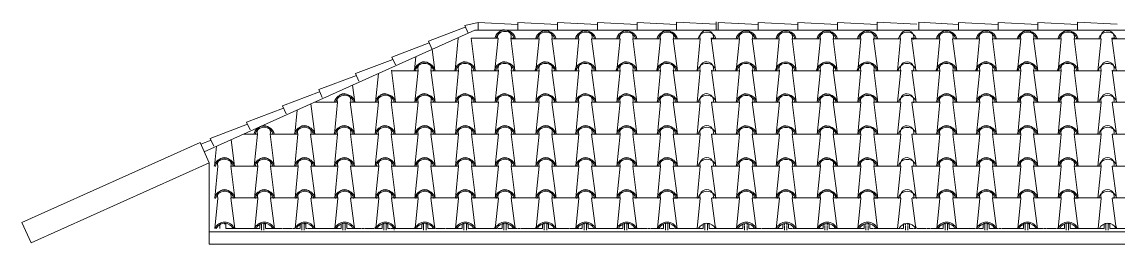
# Model space of a CAD drawing. Header units: millimetres. Extents: x -2768 to 386734, y -140 to 258833.
# Drawn here: x 91982 to 100874, y 153917 to 155720 of the extents above; entities that cross this region are included whole.
import ezdxf

# ---------------------------------------------------------------- set-up
doc = ezdxf.new("R2010")
doc.units = ezdxf.units.MM
doc.linetypes.add('ACAD_ISO08W100', pattern=[36, 24, -3, 6, -3])
for name, color, linetype, lineweight in [('PROIEZIONI', 145, 'Continuous', 5), ('TETTO', 6, 'Continuous', 20), ('TRATTEGGIO_tetto', 1, 'Continuous', 0), ('VARIE', 4, 'Continuous', 13)]:
    doc.layers.add(name, color=color, linetype=linetype, lineweight=lineweight)

msp = doc.modelspace()

# ---------------------------------------------------------------- linework, layer by layer
at = {"layer": 'PROIEZIONI'}
for p in [(93460.7, 154666.2), (108555.3, 155652.1)]:
    msp.add_line(p, (95655, 155652.1), dxfattribs=at)
at = {"layer": 'TETTO'}
for p, q in [((91981.7, 154092.5), (93426.8, 154741.7)), ((93426.8, 154741.7), (93501.7, 154575)), ((92056.7, 153925.7), (93501.7, 154575)), ((93501.7, 153916.9), (93501.7, 154578.4)), ((91981.7, 154092.5), (92056.7, 153925.7)), ((108555.3, 153916.9), (93501.7, 153916.9))]:
    msp.add_line(p, q, dxfattribs=at)
at = {"layer": 'TRATTEGGIO_tetto'}
for p, q in [((95574.9, 155689.9), (95682.8, 155715.5)), ((96005.4, 155698.6), (95682.8, 155715.5)), ((95682.8, 155715.5), (95682.8, 155651.3)), ((96327.9, 155699.4), (96005.3, 155716.3)), ((96005.3, 155716.3), (96005.4, 155651.3)), ((96650.5, 155699.3), (96327.9, 155716.3)), ((96327.9, 155716.3), (96327.9, 155652.2)), ((96973, 155699.3), (96650.5, 155716.2)), ((96650.5, 155716.2), (96650.5, 155652.1)), ((97293.2, 155699.4), (96973, 155716.1)), ((96973, 155716.1), (96973.1, 155655.1)), ((97293.2, 155717.6), (97293.3, 155648.7)), ((97614.8, 155700.8), (97293.2, 155717.6)), ((97614.8, 155719.7), (97614.8, 155655.1)), ((97953.8, 155699), (97631.2, 155715.9)), ((97631.2, 155715.9), (97631.2, 155650.9)), ((98276.3, 155699), (97953.8, 155715.9)), ((97953.8, 155715.9), (97953.8, 155651.8)), ((98598.9, 155698.9), (98276.3, 155715.8)), ((98276.3, 155715.8), (98276.4, 155651.7)), ((98919.1, 155699), (98598.9, 155715.7)), ((98598.9, 155715.7), (98598.9, 155654.7)), ((98919.1, 155717.2), (98919.1, 155648.3)), ((99240.7, 155700.4), (98919.1, 155717.2)), ((99579.3, 155699.5), (99256.8, 155716.4)), ((99256.8, 155716.4), (99256.8, 155651.3)), ((99901.9, 155699.4), (99579.3, 155716.3)), ((99579.3, 155716.3), (99579.4, 155652.2)), ((100224.5, 155699.3), (99901.9, 155716.2)), ((99901.9, 155716.2), (99901.9, 155652.2)), ((100544.7, 155699.4), (100224.4, 155716.1)), ((100224.4, 155716.1), (100224.5, 155655.1)), ((100544.6, 155717.6), (100544.7, 155648.7)), ((100866.2, 155700.8), (100544.6, 155717.6)), ((95577.5, 155677.1), (95279.6, 155563.9)), ((95574.9, 155689.9), (95602.3, 155628.4)), ((95285.9, 155549.8), (94983.2, 155433.6)), ((95279.6, 155563.9), (95307.1, 155502.4)), ((95521.7, 155588.2), (95495.9, 155328.6)), ((95658.9, 155588.2), (95625.1, 155588.2)), ((95625.1, 155588.2), (95658.9, 155328.6)), ((95843, 155588.2), (95626.9, 155588.2)), ((95844, 155588.2), (95818.2, 155328.6)), ((95981.2, 155588.2), (95947.4, 155588.2)), ((95947.4, 155588.2), (95981.2, 155328.6)), ((96176.3, 155582.8), (95951.5, 155582.8)), ((96177.4, 155582.8), (96151.5, 155323.3)), ((96314.5, 155582.8), (96280.7, 155582.8)), ((96280.7, 155582.8), (96314.6, 155323.3)), ((96499, 155582.8), (96282.6, 155582.8)), ((96500, 155582.8), (96474.2, 155323.3)), ((96637.2, 155582.8), (96603.4, 155582.8)), ((96603.4, 155582.8), (96637.2, 155323.3)), ((96832.7, 155582.8), (96605.2, 155582.8)), ((96833.8, 155582.8), (96807.9, 155323.3)), ((96971, 155582.8), (96937.1, 155582.8)), ((96937.1, 155582.8), (96971, 155323.3)), ((97161.1, 155582.8), (96939, 155582.8)), ((97162.2, 155582.8), (97136.3, 155323.3)), ((97299.4, 155582.8), (97265.5, 155582.8)), ((97265.5, 155582.8), (97299.4, 155323.3)), ((97483.4, 155582.8), (97267.4, 155582.8)), ((97484.5, 155582.8), (97458.6, 155323.3)), ((97607.1, 155587.8), (97573.2, 155587.8)), ((97573.2, 155587.8), (97607.1, 155328.2)), ((97802.1, 155582.4), (97577.4, 155582.4)), ((97803.2, 155582.4), (97777.4, 155322.9)), ((97940.4, 155582.4), (97906.6, 155582.4)), ((97906.6, 155582.4), (97940.4, 155322.9)), ((98124.8, 155582.4), (97908.4, 155582.4)), ((98125.9, 155582.4), (98100, 155322.9)), ((98263.1, 155582.4), (98229.2, 155582.4)), ((98229.2, 155582.4), (98263.1, 155322.9)), ((98458.6, 155582.4), (98231.1, 155582.4)), ((98459.6, 155582.4), (98433.8, 155322.9)), ((98596.8, 155582.4), (98563, 155582.4)), ((98563, 155582.4), (98596.8, 155322.9)), ((98787, 155582.4), (98564.8, 155582.4)), ((98788, 155582.4), (98762.2, 155322.9)), ((98925.2, 155582.4), (98891.4, 155582.4)), ((98891.4, 155582.4), (98925.2, 155322.9)), ((99109.3, 155582.4), (98893.2, 155582.4)), ((99110.3, 155582.4), (99084.5, 155322.9)), ((99232.6, 155588.2), (99198.8, 155588.2)), ((99198.8, 155588.2), (99232.7, 155328.7)), ((99427.7, 155582.9), (99202.9, 155582.9)), ((99428.8, 155582.9), (99402.9, 155323.3)), ((99566, 155582.9), (99532.1, 155582.9)), ((99532.1, 155582.9), (99566, 155323.3)), ((99750.4, 155582.9), (99534, 155582.9)), ((99751.5, 155582.9), (99725.6, 155323.3)), ((99888.6, 155582.9), (99854.8, 155582.9)), ((99854.8, 155582.9), (99888.7, 155323.3)), ((100084.1, 155582.9), (99856.7, 155582.9)), ((100085.2, 155582.9), (100059.3, 155323.3)), ((100222.4, 155582.9), (100188.5, 155582.9)), ((100188.5, 155582.9), (100222.4, 155323.3)), ((100412.5, 155582.9), (100190.4, 155582.9)), ((100413.6, 155582.9), (100387.7, 155323.3)), ((100550.8, 155582.9), (100516.9, 155582.9)), ((100516.9, 155582.9), (100550.8, 155323.3)), ((100734.8, 155582.9), (100518.8, 155582.9)), ((100735.9, 155582.9), (100710.1, 155323.3)), ((100858.4, 155588.2), (100824.5, 155588.2)), ((100824.5, 155588.2), (100858.4, 155328.6)), ((101053.4, 155582.8), (100828.7, 155582.8)), ((95308.6, 155496.4), (95330.5, 155328.6)), ((94991.5, 155415.1), (94686.9, 155301.4)), ((94983.2, 155433.6), (95011.4, 155370.4)), ((95178.4, 155437.9), (95167.5, 155328.6)), ((94694.8, 155283.8), (94389.3, 155170.2)), ((94686.9, 155301.4), (94715.2, 155238.2)), ((94873.6, 155301), (94850.5, 155069.1)), ((94979.7, 155328.6), (95013.6, 155069.1)), ((95195.4, 155322.1), (94980.6, 155322)), ((95196, 155328.6), (95170.2, 155069.1)), ((95299.3, 155328.6), (95333.2, 155069.1)), ((95523.8, 155322.3), (95300.2, 155322.2)), ((95524.4, 155328.6), (95498.5, 155069.1)), ((95627.7, 155328.6), (95661.6, 155069.1)), ((95846.1, 155322.5), (95628.5, 155322.3)), ((95846.7, 155328.6), (95820.9, 155069.1)), ((95950, 155328.6), (95983.9, 155069.1)), ((96177.2, 155322.6), (95950.8, 155322.5)), ((96177.8, 155328.6), (96151.9, 155069.1)), ((96281.1, 155328.6), (96315, 155069.1)), ((96499.9, 155322.8), (96281.9, 155322.7)), ((96500.5, 155328.6), (96474.6, 155069.1)), ((96603.8, 155328.6), (96637.7, 155069.1)), ((96833.6, 155323), (96604.5, 155322.9)), ((96834.2, 155328.6), (96808.3, 155069.1)), ((96937.5, 155328.6), (96971.4, 155069.1)), ((97162, 155323.2), (96938.3, 155323.1)), ((97162.6, 155328.6), (97136.7, 155069.1)), ((97265.9, 155328.6), (97299.8, 155069.1)), ((97484.4, 155323.3), (97266.6, 155323.2)), ((97484.9, 155328.6), (97459, 155069.1)), ((97575.9, 155328.2), (97609.8, 155068.7)), ((97803, 155322.3), (97576.7, 155322.1)), ((97803.6, 155328.2), (97777.8, 155068.7)), ((97907, 155328.2), (97940.8, 155068.7)), ((98125.7, 155322.4), (97907.7, 155322.3)), ((98126.3, 155328.2), (98100.5, 155068.7)), ((98229.6, 155328.2), (98263.5, 155068.7)), ((98459.5, 155322.6), (98230.4, 155322.5)), ((98460.1, 155328.2), (98434.2, 155068.7)), ((98563.4, 155328.2), (98597.3, 155068.7)), ((98787.9, 155322.8), (98564.1, 155322.7)), ((98788.5, 155328.2), (98762.6, 155068.7)), ((98891.8, 155328.2), (98925.6, 155068.7)), ((99110.2, 155323), (98892.5, 155322.8)), ((99110.8, 155328.2), (99084.9, 155068.7)), ((99201.5, 155328.7), (99235.3, 155069.1)), ((99428.6, 155322.7), (99202.3, 155322.6)), ((99429.2, 155328.7), (99403.3, 155069.1)), ((99532.5, 155328.7), (99566.4, 155069.1)), ((99751.3, 155322.9), (99533.3, 155322.7)), ((99751.9, 155328.7), (99726, 155069.1)), ((99855.2, 155328.7), (99889.1, 155069.1)), ((100085.1, 155323), (99856, 155322.9)), ((100085.6, 155328.7), (100059.8, 155069.1)), ((100188.9, 155328.7), (100222.8, 155069.1)), ((100413.5, 155323.2), (100189.7, 155323.1)), ((100414, 155328.7), (100388.2, 155069.1)), ((100517.3, 155328.7), (100551.2, 155069.1)), ((100735.8, 155323.4), (100518, 155323.3)), ((100736.3, 155328.7), (100710.5, 155069.1)), ((100827.2, 155328.6), (100861.1, 155069.1)), ((101054.3, 155322.7), (100828, 155322.5)), ((94664.5, 155207), (94682.5, 155069.1)), ((94397.1, 155153), (94096.5, 155037.4)), ((94389.3, 155170.2), (94418.2, 155105.6)), ((94103.9, 155020.8), (93804.6, 154905.7)), ((94096.5, 155037.4), (94124.6, 154974.5)), ((94213.9, 155004.6), (94194.5, 154809.6)), ((94325.5, 155054.7), (94357.5, 154809.6)), ((94541.5, 155069.1), (94357.5, 155069.1)), ((94542.6, 155069.1), (94516.8, 154809.6)), ((94679.8, 155069.1), (94645.9, 155069.1)), ((94645.9, 155069.1), (94679.8, 154809.6)), ((94872.6, 155069.1), (94647.8, 155069.1)), ((94873.7, 155069.1), (94847.8, 154809.6)), ((95010.9, 155069.1), (94977, 155069.1)), ((94977, 155069.1), (95010.9, 154809.6)), ((95194.9, 155069.1), (94978.9, 155069.1)), ((95196, 155069.1), (95170.2, 154809.6)), ((95333.2, 155069.1), (95299.3, 155069.1)), ((95299.3, 155069.1), (95333.2, 154809.6)), ((95523.3, 155069.1), (95301.2, 155069.1)), ((95524.4, 155069.1), (95498.5, 154809.6)), ((95661.6, 155069.1), (95627.7, 155069.1)), ((95627.7, 155069.1), (95661.6, 154809.6)), ((95845.6, 155069.1), (95629.6, 155069.1)), ((95846.7, 155069.1), (95820.9, 154809.6)), ((95983.9, 155069.1), (95950, 155069.1)), ((95950, 155069.1), (95983.9, 154809.6)), ((96176.7, 155069.1), (95951.9, 155069.1)), ((96177.8, 155069.1), (96151.9, 154809.6)), ((96315, 155069.1), (96281.1, 155069.1)), ((96281.1, 155069.1), (96315, 154809.6)), ((96499.4, 155069.1), (96283, 155069.1)), ((96500.5, 155069.1), (96474.6, 154809.6)), ((96637.6, 155069.1), (96603.8, 155069.1)), ((96603.8, 155069.1), (96637.7, 154809.6)), ((96833.1, 155069.1), (96605.7, 155069.1)), ((96834.2, 155069.1), (96808.3, 154809.6)), ((96971.4, 155069.1), (96937.5, 155069.1)), ((96937.5, 155069.1), (96971.4, 154809.6)), ((97161.5, 155069.1), (96939.4, 155069.1)), ((97162.6, 155069.1), (97136.7, 154809.6)), ((97299.8, 155069.1), (97265.9, 155069.1)), ((97265.9, 155069.1), (97299.8, 154809.6)), ((97483.8, 155069.1), (97267.8, 155069.1)), ((97484.9, 155069.1), (97459, 154809.6)), ((97609.8, 155068.7), (97575.9, 155068.7)), ((97575.9, 155068.7), (97609.8, 154809.2)), ((97802.6, 155068.7), (97577.8, 155068.7)), ((97803.6, 155068.7), (97777.8, 154809.2)), ((97940.8, 155068.7), (97907, 155068.7)), ((97907, 155068.7), (97940.8, 154809.2)), ((98125.2, 155068.7), (97908.8, 155068.7)), ((98126.3, 155068.7), (98100.5, 154809.2)), ((98263.5, 155068.7), (98229.6, 155068.7)), ((98229.6, 155068.7), (98263.5, 154809.2)), ((98459, 155068.7), (98231.5, 155068.7)), ((98460.1, 155068.7), (98434.2, 154809.2)), ((98597.2, 155068.7), (98563.4, 155068.7)), ((98563.4, 155068.7), (98597.3, 154809.2)), ((98787.4, 155068.7), (98565.3, 155068.7)), ((98788.5, 155068.7), (98762.6, 154809.2)), ((98925.6, 155068.7), (98891.8, 155068.7)), ((98891.8, 155068.7), (98925.6, 154809.2)), ((99109.7, 155068.7), (98893.7, 155068.7)), ((99110.8, 155068.7), (99084.9, 154809.2)), ((99235.3, 155069.1), (99201.5, 155069.1)), ((99201.5, 155069.1), (99235.3, 154809.6)), ((99428.1, 155069.1), (99203.3, 155069.1)), ((99429.2, 155069.1), (99403.3, 154809.6)), ((99566.4, 155069.1), (99532.5, 155069.1)), ((99532.5, 155069.1), (99566.4, 154809.6)), ((99750.8, 155069.1), (99534.4, 155069.1)), ((99751.9, 155069.1), (99726, 154809.6)), ((99889.1, 155069.1), (99855.2, 155069.1)), ((99855.2, 155069.1), (99889.1, 154809.6)), ((100084.5, 155069.1), (99857.1, 155069.1)), ((100085.6, 155069.1), (100059.8, 154809.6)), ((100222.8, 155069.1), (100188.9, 155069.1)), ((100188.9, 155069.1), (100222.8, 154809.6)), ((100412.9, 155069.1), (100190.8, 155069.1)), ((100414, 155069.1), (100388.2, 154809.6)), ((100551.2, 155069.1), (100517.3, 155069.1)), ((100517.3, 155069.1), (100551.2, 154809.6)), ((100735.2, 155069.1), (100519.2, 155069.1)), ((100736.3, 155069.1), (100710.5, 154809.6)), ((100861, 155069.1), (100827.2, 155069.1)), ((100827.2, 155069.1), (100861.1, 154809.6)), ((101053.8, 155069.1), (100829.1, 155069.1)), ((93811.5, 154890.3), (93510, 154774.5)), ((93804.6, 154905.7), (93832.2, 154843.9)), ((93516.5, 154759.8), (93433.1, 154727.7)), ((93510, 154774.5), (93537.7, 154712.4)), ((93678.9, 154764.2), (93706.8, 154550.1)), ((93890.8, 154809.6), (93779.9, 154809.6)), ((93891.9, 154809.6), (93866.1, 154550.1)), ((94029.1, 154809.6), (93995.3, 154809.6)), ((93995.3, 154809.6), (94029.1, 154550.1)), ((94219.2, 154809.6), (93997.1, 154809.6)), ((94220.3, 154809.6), (94194.5, 154550.1)), ((94357.5, 154809.6), (94323.6, 154809.6)), ((94323.6, 154809.6), (94357.5, 154550.1)), ((94541.5, 154809.6), (94325.5, 154809.6)), ((94542.6, 154809.6), (94516.8, 154550.1)), ((94679.8, 154809.6), (94646, 154809.6)), ((94646, 154809.6), (94679.8, 154550.1)), ((94872.6, 154809.6), (94647.8, 154809.6)), ((94873.7, 154809.6), (94847.8, 154550.1)), ((95010.9, 154809.6), (94977, 154809.6)), ((94977, 154809.6), (95010.9, 154550.1)), ((95194.9, 154809.6), (94978.9, 154809.6)), ((95196, 154809.6), (95170.2, 154550.1)), ((95333.2, 154809.6), (95299.3, 154809.6)), ((95299.3, 154809.6), (95333.2, 154550.1)), ((95523.3, 154809.6), (95301.2, 154809.6)), ((95524.4, 154809.6), (95498.5, 154550.1)), ((95661.6, 154809.6), (95627.7, 154809.6)), ((95627.7, 154809.6), (95661.6, 154550.1)), ((95845.6, 154809.6), (95629.6, 154809.6)), ((95846.7, 154809.6), (95820.9, 154550.1)), ((95983.9, 154809.6), (95950, 154809.6)), ((95950, 154809.6), (95983.9, 154550.1)), ((96176.7, 154809.6), (95951.9, 154809.6)), ((96177.8, 154809.6), (96151.9, 154550.1)), ((96315, 154809.6), (96281.1, 154809.6)), ((96281.1, 154809.6), (96315, 154550.1)), ((96499.4, 154809.6), (96283, 154809.6)), ((96500.5, 154809.6), (96474.6, 154550.1)), ((96637.6, 154809.6), (96603.8, 154809.6)), ((96603.8, 154809.6), (96637.7, 154550.1)), ((96833.1, 154809.6), (96605.7, 154809.6)), ((96834.2, 154809.6), (96808.3, 154550.1)), ((96971.4, 154809.6), (96937.5, 154809.6)), ((96937.5, 154809.6), (96971.4, 154550.1)), ((97161.5, 154809.6), (96939.4, 154809.6)), ((97162.6, 154809.6), (97136.7, 154550.1)), ((97299.8, 154809.6), (97265.9, 154809.6)), ((97265.9, 154809.6), (97299.8, 154550.1)), ((97483.8, 154809.6), (97267.8, 154809.6)), ((97484.9, 154809.6), (97459, 154550.1)), ((97609.8, 154809.2), (97575.9, 154809.2)), ((97575.9, 154809.2), (97609.8, 154549.7)), ((97802.6, 154809.2), (97577.8, 154809.2)), ((97803.6, 154809.2), (97777.8, 154549.7)), ((97940.8, 154809.2), (97907, 154809.2)), ((97907, 154809.2), (97940.8, 154549.7)), ((98125.2, 154809.2), (97908.8, 154809.2)), ((98126.3, 154809.2), (98100.5, 154549.7)), ((98263.5, 154809.2), (98229.6, 154809.2)), ((98229.6, 154809.2), (98263.5, 154549.7)), ((98459, 154809.2), (98231.5, 154809.2)), ((98460.1, 154809.2), (98434.2, 154549.7)), ((98597.2, 154809.2), (98563.4, 154809.2)), ((98563.4, 154809.2), (98597.3, 154549.7)), ((98787.4, 154809.2), (98565.3, 154809.2)), ((98788.5, 154809.2), (98762.6, 154549.7)), ((98925.6, 154809.2), (98891.8, 154809.2)), ((98891.8, 154809.2), (98925.6, 154549.7)), ((99109.7, 154809.2), (98893.7, 154809.2)), ((99110.8, 154809.2), (99084.9, 154549.7)), ((99235.3, 154809.6), (99201.5, 154809.6)), ((99201.5, 154809.6), (99235.3, 154550.1)), ((99428.1, 154809.6), (99203.3, 154809.6)), ((99429.2, 154809.6), (99403.3, 154550.1)), ((99566.4, 154809.6), (99532.5, 154809.6)), ((99532.5, 154809.6), (99566.4, 154550.1)), ((99750.8, 154809.6), (99534.4, 154809.6)), ((99751.9, 154809.6), (99726, 154550.1)), ((99889.1, 154809.6), (99855.2, 154809.6)), ((99855.2, 154809.6), (99889.1, 154550.1)), ((100084.5, 154809.6), (99857.1, 154809.6)), ((100085.6, 154809.6), (100059.8, 154550.1)), ((100222.8, 154809.6), (100188.9, 154809.6)), ((100188.9, 154809.6), (100222.8, 154550.1)), ((100412.9, 154809.6), (100190.8, 154809.6)), ((100414, 154809.6), (100388.2, 154550.1)), ((100551.2, 154809.6), (100517.3, 154809.6)), ((100517.3, 154809.6), (100551.2, 154550.1)), ((100735.2, 154809.6), (100519.2, 154809.6)), ((100736.3, 154809.6), (100710.5, 154550.1)), ((100861, 154809.6), (100827.2, 154809.6)), ((100827.2, 154809.6), (100861.1, 154550.1)), ((101053.8, 154809.6), (100829.1, 154809.6)), ((93559.8, 154710.7), (93543.8, 154550.1)), ((93572.3, 154550.1), (93546.4, 154290.5)), ((93709.5, 154550.1), (93675.6, 154550.1)), ((93675.6, 154550.1), (93709.5, 154290.5)), ((93893.5, 154550.1), (93677.5, 154550.1)), ((93894.6, 154550.1), (93868.7, 154290.5)), ((94031.8, 154550.1), (93997.9, 154550.1)), ((93997.9, 154550.1), (94031.8, 154290.5)), ((94221.9, 154550.1), (93999.8, 154550.1)), ((94223, 154550.1), (94197.1, 154290.5)), ((94360.2, 154550.1), (94326.3, 154550.1)), ((94326.3, 154550.1), (94360.2, 154290.5)), ((94544.2, 154550.1), (94328.2, 154550.1)), ((94545.3, 154550.1), (94519.4, 154290.5)), ((94682.5, 154550.1), (94648.6, 154550.1)), ((94648.6, 154550.1), (94682.5, 154290.5)), ((94875.3, 154550.1), (94650.5, 154550.1)), ((94876.4, 154550.1), (94850.5, 154290.5)), ((95013.5, 154550.1), (94979.7, 154550.1)), ((94979.7, 154550.1), (95013.6, 154290.5)), ((95194.9, 154550.1), (94981.6, 154550.1)), ((95196, 154550.1), (95170.2, 154290.5)), ((95333.2, 154550.1), (95299.3, 154550.1)), ((95299.3, 154550.1), (95333.2, 154290.5)), ((95523.3, 154550.1), (95301.2, 154550.1)), ((95524.4, 154550.1), (95498.5, 154290.5)), ((95661.6, 154550.1), (95627.7, 154550.1)), ((95627.7, 154550.1), (95661.6, 154290.5)), ((95845.6, 154550.1), (95629.6, 154550.1)), ((95846.7, 154550.1), (95820.9, 154290.5)), ((95983.9, 154550.1), (95950, 154550.1)), ((95950, 154550.1), (95983.9, 154290.5)), ((96176.7, 154550.1), (95951.9, 154550.1)), ((96177.8, 154550.1), (96151.9, 154290.5)), ((96315, 154550.1), (96281.1, 154550.1)), ((96281.1, 154550.1), (96315, 154290.5)), ((96499.4, 154550.1), (96283, 154550.1)), ((96500.5, 154550.1), (96474.6, 154290.5)), ((96637.6, 154550.1), (96603.8, 154550.1)), ((96603.8, 154550.1), (96637.7, 154290.5)), ((96833.1, 154550.1), (96605.7, 154550.1)), ((96834.2, 154550.1), (96808.3, 154290.5)), ((96971.4, 154550.1), (96937.5, 154550.1)), ((96937.5, 154550.1), (96971.4, 154290.5)), ((97161.5, 154550.1), (96939.4, 154550.1)), ((97162.6, 154550.1), (97136.7, 154290.5)), ((97299.8, 154550.1), (97265.9, 154550.1)), ((97265.9, 154550.1), (97299.8, 154290.5)), ((97483.8, 154550.1), (97267.8, 154550.1)), ((97484.9, 154550.1), (97459, 154290.5)), ((97609.8, 154549.7), (97575.9, 154549.7)), ((97575.9, 154549.7), (97609.8, 154290.1)), ((97802.6, 154549.7), (97577.8, 154549.7)), ((97803.6, 154549.7), (97777.8, 154290.1)), ((97940.8, 154549.7), (97907, 154549.7)), ((97907, 154549.7), (97940.8, 154290.1)), ((98125.2, 154549.7), (97908.8, 154549.7)), ((98126.3, 154549.7), (98100.5, 154290.1)), ((98263.5, 154549.7), (98229.6, 154549.7)), ((98229.6, 154549.7), (98263.5, 154290.1)), ((98459, 154549.7), (98231.5, 154549.7)), ((98460.1, 154549.7), (98434.2, 154290.1)), ((98597.2, 154549.7), (98563.4, 154549.7)), ((98563.4, 154549.7), (98597.3, 154290.1)), ((98787.4, 154549.7), (98565.3, 154549.7)), ((98788.5, 154549.7), (98762.6, 154290.1)), ((98925.6, 154549.7), (98891.8, 154549.7)), ((98891.8, 154549.7), (98925.6, 154290.1)), ((99109.7, 154549.7), (98893.7, 154549.7)), ((99110.8, 154549.7), (99084.9, 154290.1)), ((99235.3, 154550.1), (99201.5, 154550.1)), ((99201.5, 154550.1), (99235.3, 154290.6)), ((99428.1, 154550.1), (99203.3, 154550.1)), ((99429.2, 154550.1), (99403.3, 154290.6)), ((99566.4, 154550.1), (99532.5, 154550.1)), ((99532.5, 154550.1), (99566.4, 154290.6)), ((99750.8, 154550.1), (99534.4, 154550.1)), ((99751.9, 154550.1), (99726, 154290.6)), ((99889.1, 154550.1), (99855.2, 154550.1)), ((99855.2, 154550.1), (99889.1, 154290.6)), ((100084.5, 154550.1), (99857.1, 154550.1)), ((100085.6, 154550.1), (100059.8, 154290.6)), ((100222.8, 154550.1), (100188.9, 154550.1)), ((100188.9, 154550.1), (100222.8, 154290.6)), ((100412.9, 154550.1), (100190.8, 154550.1)), ((100414, 154550.1), (100388.2, 154290.6)), ((100551.2, 154550.1), (100517.3, 154550.1)), ((100517.3, 154550.1), (100551.2, 154290.6)), ((100735.2, 154550.1), (100519.2, 154550.1)), ((100736.3, 154550.1), (100710.5, 154290.6)), ((100861, 154550.1), (100827.2, 154550.1)), ((100827.2, 154550.1), (100861.1, 154290.5)), ((101053.8, 154550.1), (100829.1, 154550.1)), ((93572.3, 154290.5), (93547.7, 154043.5)), ((93675.6, 154290.5), (93707.9, 154043.5)), ((93892.9, 154293.2), (93678.1, 154293.3)), ((93894.6, 154290.5), (93870, 154043.5)), ((93997.9, 154290.5), (94030.2, 154043.5)), ((94221.3, 154293), (94000.4, 154293.1)), ((94223, 154290.5), (94198.4, 154043.5)), ((94326.3, 154290.5), (94358.6, 154043.5)), ((94543.7, 154292.9), (94328.8, 154293)), ((94545.3, 154290.5), (94520.7, 154043.5)), ((94648.6, 154290.5), (94680.9, 154043.5)), ((94874.8, 154292.7), (94651, 154292.8)), ((94876.4, 154290.5), (94851.8, 154043.5)), ((94979.7, 154290.5), (95011.9, 154043.5)), ((95194.5, 154292.5), (94982.1, 154292.6)), ((95196, 154290.5), (95171.4, 154043.5)), ((95299.3, 154290.5), (95331.6, 154043.5)), ((95522.9, 154292.4), (95301.7, 154292.5)), ((95524.4, 154290.5), (95499.8, 154043.5)), ((95627.7, 154290.5), (95660, 154043.5)), ((95845.2, 154292.2), (95630, 154292.3)), ((95846.7, 154290.5), (95822.1, 154043.5)), ((95950, 154290.5), (95982.3, 154043.5)), ((96176.3, 154292), (95952.3, 154292.2)), ((96177.8, 154290.5), (96153.2, 154043.5)), ((96281.1, 154290.5), (96313.3, 154043.5)), ((96499.1, 154291.9), (96283.3, 154292)), ((96500.5, 154290.5), (96475.9, 154043.5)), ((96603.8, 154290.5), (96636, 154043.5)), ((96832.8, 154291.7), (96606, 154291.8)), ((96834.2, 154290.5), (96809.6, 154043.5)), ((96937.5, 154290.5), (96969.8, 154043.5)), ((97161.3, 154291.5), (96939.7, 154291.6)), ((97162.6, 154290.5), (97137.9, 154042.9)), ((97299.8, 154290.5), (97265.9, 154290.5)), ((97265.9, 154290.5), (97298.2, 154043.5)), ((97483.6, 154291.4), (97268, 154291.5)), ((97484.9, 154290.5), (97460.3, 154043.5)), ((97575.9, 154290.1), (97608.1, 154043.1)), ((97802.2, 154291.6), (97578.2, 154291.8)), ((97803.6, 154290.1), (97779, 154043.1)), ((97907, 154290.1), (97939.2, 154043.1)), ((98124.9, 154291.5), (97909.2, 154291.6)), ((98126.3, 154290.1), (98101.7, 154043.1)), ((98229.6, 154290.1), (98261.9, 154043.1)), ((98458.7, 154291.3), (98231.8, 154291.4)), ((98460.1, 154290.1), (98435.4, 154043.1)), ((98563.4, 154290.1), (98595.6, 154043.1)), ((98787.1, 154291.1), (98565.5, 154291.3)), ((98788.5, 154290.1), (98763.8, 154042.5)), ((98925.6, 154290.1), (98891.8, 154290.1)), ((98891.8, 154290.1), (98924, 154043.1)), ((99109.5, 154291), (98893.9, 154291.1)), ((99110.8, 154290.1), (99086.2, 154043.1)), ((99201.5, 154290.6), (99233.7, 154043.6)), ((99427.8, 154292.1), (99203.7, 154292.2)), ((99429.2, 154290.6), (99404.6, 154043.6)), ((99532.5, 154290.6), (99564.8, 154043.6)), ((99750.5, 154291.9), (99534.8, 154292)), ((99751.9, 154290.6), (99727.3, 154043.6)), ((99855.2, 154290.6), (99887.4, 154043.6)), ((100084.3, 154291.7), (99857.4, 154291.9)), ((100085.6, 154290.6), (100061, 154043.6)), ((100188.9, 154290.6), (100221.2, 154043.6)), ((100412.7, 154291.6), (100191.1, 154291.7)), ((100414, 154290.6), (100389.3, 154042.9)), ((100551.2, 154290.6), (100517.3, 154290.6)), ((100517.3, 154290.6), (100549.6, 154043.6)), ((100735, 154291.4), (100519.4, 154291.5)), ((100736.3, 154290.6), (100711.7, 154043.6)), ((100827.2, 154290.5), (100859.4, 154043.5)), ((101053.5, 154292), (100829.5, 154292.2)), ((94351.4, 154056), (94351.4, 154043.5)), ((94519.4, 154043.5), (94519.4, 154056)), ((94679.8, 154056), (94679.8, 154043.5)), ((94847.8, 154043.5), (94847.8, 154056)), ((95002.1, 154056), (95002.1, 154043.5)), ((95002.1, 154034.5), (95002.1, 154031)), ((95170.2, 154043.5), (95170.2, 154056)), ((95330.5, 154056), (95330.5, 154043.5)), ((95498.5, 154043.5), (95498.5, 154056)), ((95650.2, 154056), (95650.2, 154043.5)), ((95818.2, 154043.5), (95818.2, 154056)), ((95983.9, 154056), (95983.9, 154043.5)), ((96151.9, 154043.5), (96151.9, 154056)), ((97609.8, 154055.6), (97609.8, 154043.1)), ((97777.8, 154043.1), (97777.8, 154055.6)), ((99235.3, 154056.1), (99235.3, 154043.6)), ((99403.3, 154043.6), (99403.3, 154056.1)), ((100861.1, 154056), (100861.1, 154043.5))]:
    msp.add_line(p, q, dxfattribs=at)
at = {"layer": 'TRATTEGGIO_tetto', "linetype": 'ACAD_ISO08W100'}
for p, q in [((93587.6, 154043.5), (93587.6, 154082)), ((93587.6, 154082), (93601.6, 154082)), ((93635.6, 154082), (93621.6, 154082)), ((93635.6, 154043.5), (93635.6, 154082)), ((93690.3, 154043.5), (93635.6, 154043.5)), ((93910.6, 154043.5), (93690.3, 154043.5)), ((93910.6, 154043.5), (93910.6, 154082)), ((93910.6, 154082), (93924.6, 154082)), ((93924.6, 154031), (93924.6, 154082)), ((93944.6, 154031), (93944.6, 154082)), ((93958.6, 154082), (93944.6, 154082)), ((93958.6, 154043.5), (93958.6, 154082)), ((94021.7, 154043.5), (93958.6, 154043.5)), ((94238.3, 154043.5), (94019.8, 154043.5)), ((94238.3, 154043.5), (94238.3, 154082)), ((94238.3, 154082), (94252.3, 154082)), ((94252.3, 154031), (94252.3, 154082)), ((94272.3, 154031), (94272.3, 154082)), ((94286.3, 154082), (94272.3, 154082)), ((94286.3, 154043.5), (94286.3, 154082)), ((94330.4, 154043.5), (94286.3, 154043.5)), ((94570.3, 154043.5), (94330.4, 154043.5)), ((94570.3, 154043.5), (94570.3, 154082)), ((94584.3, 154031), (94584.3, 154082)), ((94604.3, 154031), (94604.3, 154082)), ((94618.3, 154043.5), (94618.3, 154082)), ((94681.4, 154043.5), (94618.3, 154043.5)), ((94903.4, 154043.5), (94679.5, 154043.5)), ((94903.4, 154043.5), (94903.4, 154082)), ((94903.4, 154082), (94917.4, 154082)), ((94917.4, 154031), (94917.4, 154082)), ((94937.4, 154031), (94937.4, 154082)), ((94951.4, 154082), (94937.4, 154082)), ((94951.4, 154043.5), (94951.4, 154082)), ((95006.2, 154043.5), (94951.4, 154043.5)), ((95226.5, 154043.5), (95006.2, 154043.5)), ((95226.5, 154043.5), (95226.5, 154082)), ((95226.5, 154082), (95240.5, 154082)), ((95240.5, 154031), (95240.5, 154082)), ((95260.5, 154031), (95260.5, 154082)), ((95274.5, 154082), (95260.5, 154082)), ((95274.5, 154043.5), (95274.5, 154082)), ((95337.6, 154043.5), (95274.5, 154043.5)), ((95554.1, 154043.5), (95335.7, 154043.5)), ((95554.1, 154043.5), (95554.1, 154082)), ((95554.1, 154082), (95568.1, 154082)), ((95568.1, 154031), (95568.1, 154082)), ((95588.1, 154031), (95588.1, 154082)), ((95602.1, 154082), (95588.1, 154082)), ((95602.1, 154043.5), (95602.1, 154082)), ((95656.9, 154043.5), (95602.1, 154043.5)), ((95877.2, 154043.5), (95656.9, 154043.5)), ((95877.2, 154043.5), (95877.2, 154082)), ((95877.2, 154082), (95891.2, 154082)), ((95891.2, 154031), (95891.2, 154082)), ((95911.2, 154031), (95911.2, 154082)), ((95925.2, 154082), (95911.2, 154082)), ((95925.2, 154043.5), (95925.2, 154082)), ((95986.4, 154043.5), (95925.2, 154043.5)), ((96204.9, 154043.5), (95986.4, 154043.5)), ((96204.9, 154043.5), (96204.9, 154082)), ((96204.9, 154082), (96218.9, 154082)), ((96218.9, 154031), (96218.9, 154082)), ((96238.9, 154031), (96238.9, 154082)), ((96252.9, 154082), (96238.9, 154082)), ((96252.9, 154043.5), (96252.9, 154082)), ((96307.6, 154043.5), (96252.9, 154043.5)), ((96527.9, 154043.5), (96307.6, 154043.5)), ((96527.9, 154043.5), (96527.9, 154082)), ((96527.9, 154082), (96541.9, 154082)), ((96541.9, 154031), (96541.9, 154082)), ((96561.9, 154031), (96561.9, 154082)), ((96575.9, 154082), (96561.9, 154082)), ((96575.9, 154043.5), (96575.9, 154082)), ((96639, 154043.5), (96575.9, 154043.5)), ((96855.6, 154043.5), (96637.1, 154043.5)), ((96855.6, 154043.5), (96855.6, 154082)), ((96855.6, 154082), (96869.6, 154082)), ((96869.6, 154031), (96869.6, 154082)), ((96889.6, 154031), (96889.6, 154082)), ((96903.6, 154082), (96889.6, 154082)), ((96903.6, 154043.5), (96903.6, 154082)), ((96947.7, 154043.5), (96903.6, 154043.5)), ((97187.6, 154043.5), (96947.7, 154043.5)), ((97187.6, 154043.5), (97187.6, 154082)), ((97201.6, 154031), (97201.6, 154082)), ((97221.6, 154031), (97221.6, 154082)), ((97235.6, 154043.5), (97235.6, 154082)), ((97298.7, 154043.5), (97235.6, 154043.5)), ((97508.9, 154043.5), (97296.8, 154043.5)), ((97508.9, 154043.5), (97508.9, 154082)), ((97508.9, 154082), (97522.9, 154082)), ((97522.9, 154031), (97522.9, 154082)), ((97542.9, 154031), (97542.9, 154082)), ((97556.9, 154082), (97542.9, 154082)), ((97556.9, 154043.5), (97556.9, 154082)), ((97611.7, 154043.5), (97556.9, 154043.5)), ((97830.7, 154043.1), (97612.2, 154043.1)), ((97830.7, 154043.1), (97830.7, 154081.6)), ((97830.7, 154081.6), (97844.7, 154081.6)), ((97844.7, 154030.6), (97844.7, 154081.6)), ((97864.7, 154030.6), (97864.7, 154081.6)), ((97878.7, 154081.6), (97864.7, 154081.6)), ((97878.7, 154043.1), (97878.7, 154081.6)), ((97933.4, 154043.1), (97878.7, 154043.1)), ((98153.7, 154043.1), (97933.4, 154043.1)), ((98153.7, 154043.1), (98153.7, 154081.6)), ((98153.7, 154081.6), (98167.7, 154081.6)), ((98167.7, 154030.6), (98167.7, 154081.6)), ((98187.7, 154030.6), (98187.7, 154081.6)), ((98201.7, 154081.6), (98187.7, 154081.6)), ((98201.7, 154043.1), (98201.7, 154081.6)), ((98264.9, 154043.1), (98201.7, 154043.1)), ((98481.4, 154043.1), (98262.9, 154043.1)), ((98481.4, 154043.1), (98481.4, 154081.6)), ((98481.4, 154081.6), (98495.4, 154081.6)), ((98495.4, 154030.6), (98495.4, 154081.6)), ((98515.4, 154030.6), (98515.4, 154081.6)), ((98529.4, 154081.6), (98515.4, 154081.6)), ((98529.4, 154043.1), (98529.4, 154081.6)), ((98573.5, 154043.1), (98529.4, 154043.1)), ((98813.4, 154043.1), (98573.5, 154043.1)), ((98813.4, 154043.1), (98813.4, 154081.6)), ((98827.4, 154030.6), (98827.4, 154081.6)), ((98847.4, 154030.6), (98847.4, 154081.6)), ((98861.4, 154043.1), (98861.4, 154081.6)), ((98924.6, 154043.1), (98861.4, 154043.1)), ((99134.8, 154043.1), (98922.6, 154043.1)), ((99134.8, 154043.1), (99134.8, 154081.6)), ((99134.8, 154081.6), (99148.8, 154081.6)), ((99148.8, 154030.6), (99148.8, 154081.6)), ((99168.8, 154030.6), (99168.8, 154081.6)), ((99182.8, 154081.6), (99168.8, 154081.6)), ((99182.8, 154043.1), (99182.8, 154081.6)), ((99237.5, 154043.1), (99182.8, 154043.1)), ((99456.3, 154043.6), (99237.8, 154043.6)), ((99456.3, 154043.6), (99456.3, 154082.1)), ((99456.3, 154082.1), (99470.3, 154082.1)), ((99470.3, 154031.1), (99470.3, 154082.1)), ((99490.3, 154031.1), (99490.3, 154082.1)), ((99504.3, 154082.1), (99490.3, 154082.1)), ((99504.3, 154043.6), (99504.3, 154082.1)), ((99559, 154043.6), (99504.3, 154043.6)), ((99779.3, 154043.6), (99559, 154043.6)), ((99779.3, 154043.6), (99779.3, 154082.1)), ((99779.3, 154082.1), (99793.3, 154082.1)), ((99793.3, 154031.1), (99793.3, 154082.1)), ((99813.3, 154031.1), (99813.3, 154082.1)), ((99827.3, 154082.1), (99813.3, 154082.1)), ((99827.3, 154043.6), (99827.3, 154082.1)), ((99890.5, 154043.6), (99827.3, 154043.6)), ((100107, 154043.6), (99888.5, 154043.6)), ((100107, 154043.6), (100107, 154082.1)), ((100107, 154082.1), (100121, 154082.1)), ((100121, 154031.1), (100121, 154082.1)), ((100141, 154031.1), (100141, 154082.1)), ((100155, 154082.1), (100141, 154082.1)), ((100155, 154043.6), (100155, 154082.1)), ((100199.1, 154043.6), (100155, 154043.6)), ((100439, 154043.6), (100199.1, 154043.6)), ((100439, 154043.6), (100439, 154082.1)), ((100453, 154031.1), (100453, 154082.1)), ((100473, 154031.1), (100473, 154082.1)), ((100487, 154043.6), (100487, 154082.1)), ((100550.2, 154043.6), (100487, 154043.6)), ((100760.4, 154043.6), (100548.2, 154043.6)), ((100760.4, 154043.6), (100760.4, 154082.1)), ((100760.4, 154082.1), (100774.4, 154082.1)), ((100774.4, 154031.1), (100774.4, 154082.1)), ((100794.4, 154031.1), (100794.4, 154082.1)), ((100808.4, 154082.1), (100794.4, 154082.1)), ((100808.4, 154043.6), (100808.4, 154082.1)), ((100863.1, 154043.6), (100808.4, 154043.6)), ((101082, 154043.5), (100863.5, 154043.5))]:
    msp.add_line(p, q, dxfattribs=at)
at = {"layer": 'TRATTEGGIO_tetto'}
for centre, radius, start, end in [((95901, 155567.7), 85.3, 13.8366, 166.1634), ((95901, 155567.7), 75.3, 13.8366, 166.1634), ((95896.1, 155601.8), 54.9, 340.88873, 197.42648), ((96231.7, 155562.4), 85.3, 13.8366, 166.1634), ((96231.7, 155562.4), 75.3, 13.8366, 166.1634), ((96229.4, 155596.4), 54.9, 340.88873, 197.42648), ((96554.4, 155562.4), 85.3, 13.8366, 166.1634), ((96554.4, 155562.4), 75.3, 13.8366, 166.1634), ((96552.1, 155596.4), 54.9, 340.88873, 197.42648), ((96888.1, 155562.4), 85.3, 13.8366, 166.1634), ((96888.1, 155562.4), 75.3, 13.8366, 166.1634), ((96885.8, 155596.4), 54.9, 340.88873, 197.42648), ((97216.5, 155562.4), 85.3, 13.8366, 166.1634), ((97216.5, 155562.4), 75.3, 13.8366, 166.1634), ((97214.2, 155596.4), 54.9, 340.88873, 197.42648), ((97538.8, 155562.4), 75.3, 13.8366, 166.1634), ((97536.5, 155596.4), 54.9, 340.88873, 197.42648), ((97857.6, 155562), 85.3, 13.8366, 166.1634), ((97857.6, 155562), 75.3, 13.8366, 166.1634), ((97855.3, 155596.1), 54.9, 340.88873, 197.42648), ((98180.2, 155562), 85.3, 13.8366, 166.1634), ((98180.2, 155562), 75.3, 13.8366, 166.1634), ((98178, 155596.1), 54.9, 340.88873, 197.42648), ((98514, 155562), 85.3, 13.8366, 166.1634), ((98514, 155562), 75.3, 13.8366, 166.1634), ((98511.7, 155596.1), 54.9, 340.88873, 197.42648), ((98842.4, 155562), 85.3, 13.8366, 166.1634), ((98842.4, 155562), 75.3, 13.8366, 166.1634), ((98840.1, 155596.1), 54.9, 340.88873, 197.42648), ((99164.7, 155562), 75.3, 13.8366, 166.1634), ((99162.4, 155596.1), 54.9, 340.88873, 197.42648), ((99483.1, 155562.5), 85.3, 13.8366, 166.1634), ((99483.1, 155562.5), 75.3, 13.8366, 166.1634), ((99480.8, 155596.5), 54.9, 340.88873, 197.42648), ((99805.8, 155562.5), 85.3, 13.8366, 166.1634), ((99805.8, 155562.5), 75.3, 13.8366, 166.1634), ((99803.5, 155596.5), 54.9, 340.88873, 197.42648), ((100139.5, 155562.5), 85.3, 13.8366, 166.1634), ((100139.5, 155562.5), 75.3, 13.8366, 166.1634), ((100137.3, 155596.5), 54.9, 340.88873, 197.42648), ((100467.9, 155562.5), 85.3, 13.8366, 166.1634), ((100467.9, 155562.5), 75.3, 13.8366, 166.1634), ((100465.7, 155596.5), 54.9, 340.88873, 197.42648), ((100790.2, 155562.5), 75.3, 13.8366, 166.1634), ((100788, 155596.5), 54.9, 340.88873, 197.42648), ((95247.7, 155308.2), 85.3, 13.8366, 166.1634), ((95247.7, 155308.2), 75.3, 13.8366, 166.1634), ((95248.1, 155342.2), 54.9, 340.88873, 197.42648), ((95576.1, 155308.2), 85.3, 13.8366, 166.1634), ((95576.1, 155308.2), 75.3, 13.8366, 166.1634), ((95576.5, 155342.2), 54.9, 340.88873, 197.42648), ((95898.4, 155308.2), 85.3, 13.8366, 166.1634), ((95898.4, 155308.2), 75.3, 13.8366, 166.1634), ((95898.8, 155342.2), 54.9, 340.88873, 197.42648), ((96229.4, 155308.2), 85.3, 13.8366, 166.1634), ((96229.4, 155308.2), 75.3, 13.8366, 166.1634), ((96229.8, 155342.2), 54.9, 340.88873, 197.42648), ((96552.1, 155308.2), 85.3, 13.8366, 166.1634), ((96552.1, 155308.2), 75.3, 13.8366, 166.1634), ((96552.5, 155342.2), 54.9, 340.88873, 197.42648), ((96885.9, 155308.2), 85.3, 13.8366, 166.1634), ((96885.9, 155308.2), 75.3, 13.8366, 166.1634), ((96886.3, 155342.2), 54.9, 340.88873, 197.42648), ((97214.3, 155308.2), 85.3, 13.8366, 166.1634), ((97214.3, 155308.2), 75.3, 13.8366, 166.1634), ((97214.7, 155342.2), 54.9, 340.88873, 197.42648), ((97536.6, 155308.2), 75.3, 13.8366, 166.1634), ((97537, 155342.2), 54.9, 340.88873, 197.42648), ((97855.3, 155307.8), 85.3, 13.8366, 166.1634), ((97855.3, 155307.8), 75.3, 13.8366, 166.1634), ((97855.7, 155341.9), 54.9, 340.88873, 197.42648), ((98178, 155307.8), 85.3, 13.8366, 166.1634), ((98178, 155307.8), 75.3, 13.8366, 166.1634), ((98178.4, 155341.9), 54.9, 340.88873, 197.42648), ((98511.7, 155307.8), 85.3, 13.8366, 166.1634), ((98511.7, 155307.8), 75.3, 13.8366, 166.1634), ((98512.1, 155341.9), 54.9, 340.88873, 197.42648), ((98840.1, 155307.8), 85.3, 13.8366, 166.1634), ((98840.1, 155307.8), 75.3, 13.8366, 166.1634), ((98840.5, 155341.9), 54.9, 340.88873, 197.42648), ((99162.4, 155307.8), 75.3, 13.8366, 166.1634), ((99162.8, 155341.9), 54.9, 340.88873, 197.42648), ((99480.9, 155308.3), 85.3, 13.8366, 166.1634), ((99480.9, 155308.3), 75.3, 13.8366, 166.1634), ((99481.3, 155342.3), 54.9, 340.88873, 197.42648), ((99803.5, 155308.3), 85.3, 13.8366, 166.1634), ((99803.5, 155308.3), 75.3, 13.8366, 166.1634), ((99803.9, 155342.3), 54.9, 340.88873, 197.42648), ((100137.3, 155308.3), 85.3, 13.8366, 166.1634), ((100137.3, 155308.3), 75.3, 13.8366, 166.1634), ((100137.7, 155342.3), 54.9, 340.88873, 197.42648), ((100465.7, 155308.3), 85.3, 13.8366, 166.1634), ((100465.7, 155308.3), 75.3, 13.8366, 166.1634), ((100466.1, 155342.3), 54.9, 340.88873, 197.42648), ((100788, 155308.3), 75.3, 13.8366, 166.1634), ((100788.4, 155342.3), 54.9, 340.88873, 197.42648), ((94599.6, 155048.7), 85.3, 13.8366, 166.1634), ((94599.6, 155048.7), 75.3, 13.8366, 166.1634), ((94594.7, 155082.7), 54.9, 340.88873, 197.42648), ((94930.7, 155048.7), 85.3, 13.8366, 166.1634), ((94930.7, 155048.7), 75.3, 13.8366, 166.1634), ((94925.7, 155082.7), 54.9, 340.88873, 197.42648), ((95250.3, 155048.7), 85.3, 13.8366, 166.1634), ((95250.3, 155048.7), 75.3, 13.8366, 166.1634), ((95248.1, 155082.7), 54.9, 340.88873, 197.42648), ((95578.7, 155048.7), 85.3, 13.8366, 166.1634), ((95578.7, 155048.7), 75.3, 13.8366, 166.1634), ((95576.5, 155082.7), 54.9, 340.88873, 197.42648), ((95901, 155048.7), 85.3, 13.8366, 166.1634), ((95901, 155048.7), 75.3, 13.8366, 166.1634), ((95898.8, 155082.7), 54.9, 340.88873, 197.42648), ((96232.1, 155048.7), 85.3, 13.8366, 166.1634), ((96232.1, 155048.7), 75.3, 13.8366, 166.1634), ((96229.8, 155082.7), 54.9, 340.88873, 197.42648), ((96554.8, 155048.7), 85.3, 13.8366, 166.1634), ((96554.8, 155048.7), 75.3, 13.8366, 166.1634), ((96552.5, 155082.7), 54.9, 340.88873, 197.42648), ((96888.5, 155048.7), 85.3, 13.8366, 166.1634), ((96888.5, 155048.7), 75.3, 13.8366, 166.1634), ((96886.3, 155082.7), 54.9, 340.88873, 197.42648), ((97216.9, 155048.7), 85.3, 13.8366, 166.1634), ((97216.9, 155048.7), 75.3, 13.8366, 166.1634), ((97214.7, 155082.7), 54.9, 340.88873, 197.42648), ((97539.2, 155048.7), 75.3, 13.8366, 166.1634), ((97537, 155082.7), 54.9, 340.88873, 197.42648), ((97858, 155048.3), 85.3, 13.8366, 166.1634), ((97858, 155048.3), 75.3, 13.8366, 166.1634), ((97855.7, 155082.3), 54.9, 340.88873, 197.42648), ((98180.7, 155048.3), 85.3, 13.8366, 166.1634), ((98180.7, 155048.3), 75.3, 13.8366, 166.1634), ((98178.4, 155082.3), 54.9, 340.88873, 197.42648), ((98514.4, 155048.3), 85.3, 13.8366, 166.1634), ((98514.4, 155048.3), 75.3, 13.8366, 166.1634), ((98512.1, 155082.3), 54.9, 340.88873, 197.42648), ((98842.8, 155048.3), 85.3, 13.8366, 166.1634), ((98842.8, 155048.3), 75.3, 13.8366, 166.1634), ((98840.5, 155082.3), 54.9, 340.88873, 197.42648), ((99165.1, 155048.3), 75.3, 13.8366, 166.1634), ((99162.8, 155082.3), 54.9, 340.88873, 197.42648), ((99483.5, 155048.7), 85.3, 13.8366, 166.1634), ((99483.5, 155048.7), 75.3, 13.8366, 166.1634), ((99481.3, 155082.8), 54.9, 340.88873, 197.42648), ((99806.2, 155048.7), 85.3, 13.8366, 166.1634), ((99806.2, 155048.7), 75.3, 13.8366, 166.1634), ((99803.9, 155082.8), 54.9, 340.88873, 197.42648), ((100140, 155048.7), 85.3, 13.8366, 166.1634), ((100140, 155048.7), 75.3, 13.8366, 166.1634), ((100137.7, 155082.8), 54.9, 340.88873, 197.42648), ((100468.3, 155048.7), 85.3, 13.8366, 166.1634), ((100468.3, 155048.7), 75.3, 13.8366, 166.1634), ((100466.1, 155082.8), 54.9, 340.88873, 197.42648), ((100790.7, 155048.7), 75.3, 13.8366, 166.1634), ((100788.4, 155082.8), 54.9, 340.88873, 197.42648), ((93946.2, 154789.2), 85.3, 13.8366, 166.1634), ((93946.2, 154789.2), 75.3, 13.8366, 166.1634), ((93944, 154823.2), 54.9, 340.88873, 197.42648), ((94274.6, 154789.2), 85.3, 13.8366, 166.1634), ((94274.6, 154789.2), 75.3, 13.8366, 166.1634), ((94272.4, 154823.2), 54.9, 340.88873, 197.42648), ((94597, 154789.2), 85.3, 13.8366, 166.1634), ((94597, 154789.2), 75.3, 13.8366, 166.1634), ((94594.7, 154823.2), 54.9, 340.88873, 197.42648), ((94928, 154789.2), 85.3, 13.8366, 166.1634), ((94928, 154789.2), 75.3, 13.8366, 166.1634), ((94925.8, 154823.2), 54.9, 340.88873, 197.42648), ((95250.3, 154789.2), 85.3, 13.8366, 166.1634), ((95250.3, 154789.2), 75.3, 13.8366, 166.1634), ((95248.1, 154823.2), 54.9, 340.88873, 197.42648), ((95578.7, 154789.2), 85.3, 13.8366, 166.1634), ((95578.7, 154789.2), 75.3, 13.8366, 166.1634), ((95576.5, 154823.2), 54.9, 340.88873, 197.42648), ((95901, 154789.2), 85.3, 13.8366, 166.1634), ((95901, 154789.2), 75.3, 13.8366, 166.1634), ((95898.8, 154823.2), 54.9, 340.88873, 197.42648), ((96232.1, 154789.2), 85.3, 13.8366, 166.1634), ((96232.1, 154789.2), 75.3, 13.8366, 166.1634), ((96229.8, 154823.2), 54.9, 340.88873, 197.42648), ((96554.8, 154789.2), 85.3, 13.8366, 166.1634), ((96554.8, 154789.2), 75.3, 13.8366, 166.1634), ((96552.5, 154823.2), 54.9, 340.88873, 197.42648), ((96888.5, 154789.2), 85.3, 13.8366, 166.1634), ((96888.5, 154789.2), 75.3, 13.8366, 166.1634), ((96886.3, 154823.2), 54.9, 340.88873, 197.42648), ((97216.9, 154789.2), 85.3, 13.8366, 166.1634), ((97216.9, 154789.2), 75.3, 13.8366, 166.1634), ((97214.7, 154823.2), 54.9, 340.88873, 197.42648), ((97539.2, 154789.2), 75.3, 13.8366, 166.1634), ((97537, 154823.2), 54.9, 340.88873, 197.42648), ((97858, 154788.8), 85.3, 13.8366, 166.1634), ((97858, 154788.8), 75.3, 13.8366, 166.1634), ((97855.7, 154822.8), 54.9, 340.88873, 197.42648), ((98180.7, 154788.8), 85.3, 13.8366, 166.1634), ((98180.7, 154788.8), 75.3, 13.8366, 166.1634), ((98178.4, 154822.8), 54.9, 340.88873, 197.42648), ((98514.4, 154788.8), 85.3, 13.8366, 166.1634), ((98514.4, 154788.8), 75.3, 13.8366, 166.1634), ((98512.1, 154822.8), 54.9, 340.88873, 197.42648), ((98842.8, 154788.8), 85.3, 13.8366, 166.1634), ((98842.8, 154788.8), 75.3, 13.8366, 166.1634), ((98840.5, 154822.8), 54.9, 340.88873, 197.42648), ((99165.1, 154788.8), 75.3, 13.8366, 166.1634), ((99162.8, 154822.8), 54.9, 340.88873, 197.42648), ((99483.5, 154789.2), 85.3, 13.8366, 166.1634), ((99483.5, 154789.2), 75.3, 13.8366, 166.1634), ((99481.3, 154823.2), 54.9, 340.88873, 197.42648), ((99806.2, 154789.2), 85.3, 13.8366, 166.1634), ((99806.2, 154789.2), 75.3, 13.8366, 166.1634), ((99803.9, 154823.2), 54.9, 340.88873, 197.42648), ((100140, 154789.2), 85.3, 13.8366, 166.1634), ((100140, 154789.2), 75.3, 13.8366, 166.1634), ((100137.7, 154823.2), 54.9, 340.88873, 197.42648), ((100468.3, 154789.2), 85.3, 13.8366, 166.1634), ((100468.3, 154789.2), 75.3, 13.8366, 166.1634), ((100466.1, 154823.2), 54.9, 340.88873, 197.42648), ((100790.7, 154789.2), 75.3, 13.8366, 166.1634), ((100788.4, 154823.2), 54.9, 340.88873, 197.42648), ((93624, 154529.7), 85.3, 13.8366, 166.1634), ((93624, 154529.7), 75.3, 13.8366, 166.1634), ((93624.3, 154563.7), 54.9, 340.88873, 197.42648), ((93946.3, 154529.7), 85.3, 13.8366, 166.1634), ((93946.3, 154529.7), 75.3, 13.8366, 166.1634), ((93946.7, 154563.7), 54.9, 340.88873, 197.42648), ((94274.7, 154529.7), 85.3, 13.8366, 166.1634), ((94274.7, 154529.7), 75.3, 13.8366, 166.1634), ((94275.1, 154563.7), 54.9, 340.88873, 197.42648), ((94597, 154529.7), 85.3, 13.8366, 166.1634), ((94597, 154529.7), 75.3, 13.8366, 166.1634), ((94597.4, 154563.7), 54.9, 340.88873, 197.42648), ((94928, 154529.7), 85.3, 13.8366, 166.1634), ((94928, 154529.7), 75.3, 13.8366, 166.1634), ((94928.4, 154563.7), 54.9, 340.88873, 197.42648), ((95250.3, 154529.7), 85.3, 13.8366, 166.1634), ((95250.3, 154529.7), 75.3, 13.8366, 166.1634), ((95248.1, 154563.7), 54.9, 340.88873, 197.42648), ((95578.7, 154529.7), 85.3, 13.8366, 166.1634), ((95578.7, 154529.7), 75.3, 13.8366, 166.1634), ((95576.5, 154563.7), 54.9, 340.88873, 197.42648), ((95901, 154529.7), 85.3, 13.8366, 166.1634), ((95901, 154529.7), 75.3, 13.8366, 166.1634), ((95898.8, 154563.7), 54.9, 340.88873, 197.42648), ((96232.1, 154529.7), 85.3, 13.8366, 166.1634), ((96232.1, 154529.7), 75.3, 13.8366, 166.1634), ((96229.8, 154563.7), 54.9, 340.88873, 197.42648), ((96554.8, 154529.7), 85.3, 13.8366, 166.1634), ((96554.8, 154529.7), 75.3, 13.8366, 166.1634), ((96552.5, 154563.7), 54.9, 340.88873, 197.42648), ((96888.5, 154529.7), 85.3, 13.8366, 166.1634), ((96888.5, 154529.7), 75.3, 13.8366, 166.1634), ((96886.3, 154563.7), 54.9, 340.88873, 197.42648), ((97216.9, 154529.7), 85.3, 13.8366, 166.1634), ((97216.9, 154529.7), 75.3, 13.8366, 166.1634), ((97214.7, 154563.7), 54.9, 340.88873, 197.42648), ((97539.2, 154529.7), 75.3, 13.8366, 166.1634), ((97537, 154563.7), 54.9, 340.88873, 197.42648), ((97858, 154529.3), 85.3, 13.8366, 166.1634), ((97858, 154529.3), 75.3, 13.8366, 166.1634), ((97855.7, 154563.3), 54.9, 340.88873, 197.42648), ((98180.7, 154529.3), 85.3, 13.8366, 166.1634), ((98180.7, 154529.3), 75.3, 13.8366, 166.1634), ((98178.4, 154563.3), 54.9, 340.88873, 197.42648), ((98514.4, 154529.3), 85.3, 13.8366, 166.1634), ((98514.4, 154529.3), 75.3, 13.8366, 166.1634), ((98512.1, 154563.3), 54.9, 340.88873, 197.42648), ((98842.8, 154529.3), 85.3, 13.8366, 166.1634), ((98842.8, 154529.3), 75.3, 13.8366, 166.1634), ((98840.5, 154563.3), 54.9, 340.88873, 197.42648), ((99165.1, 154529.3), 75.3, 13.8366, 166.1634), ((99162.8, 154563.3), 54.9, 340.88873, 197.42648), ((99483.5, 154529.7), 85.3, 13.8366, 166.1634), ((99483.5, 154529.7), 75.3, 13.8366, 166.1634), ((99481.3, 154563.7), 54.9, 340.88873, 197.42648), ((99806.2, 154529.7), 85.3, 13.8366, 166.1634), ((99806.2, 154529.7), 75.3, 13.8366, 166.1634), ((99803.9, 154563.7), 54.9, 340.88873, 197.42648), ((100140, 154529.7), 85.3, 13.8366, 166.1634), ((100140, 154529.7), 75.3, 13.8366, 166.1634), ((100137.7, 154563.7), 54.9, 340.88873, 197.42648), ((100468.3, 154529.7), 85.3, 13.8366, 166.1634), ((100468.3, 154529.7), 75.3, 13.8366, 166.1634), ((100466.1, 154563.7), 54.9, 340.88873, 197.42648), ((100790.7, 154529.7), 75.3, 13.8366, 166.1634), ((100788.4, 154563.7), 54.9, 340.88873, 197.42648), ((93626.6, 154270.1), 85.3, 13.8366, 166.1634), ((93626.6, 154270.1), 75.3, 13.8366, 166.1634), ((93624.3, 154304.2), 54.9, 340.88873, 197.42648), ((93948.9, 154270.1), 85.3, 13.8366, 166.1634), ((93948.9, 154270.1), 75.3, 13.8366, 166.1634), ((93946.7, 154304.2), 54.9, 340.88873, 197.42648), ((94277.3, 154270.1), 85.3, 13.8366, 166.1634), ((94277.3, 154270.1), 75.3, 13.8366, 166.1634), ((94275.1, 154304.2), 54.9, 340.88873, 197.42648), ((94599.6, 154270.1), 85.3, 13.8366, 166.1634), ((94599.6, 154270.1), 75.3, 13.8366, 166.1634), ((94597.4, 154304.2), 54.9, 340.88873, 197.42648), ((94930.7, 154270.1), 85.3, 13.8366, 166.1634), ((94930.7, 154270.1), 75.3, 13.8366, 166.1634), ((94928.4, 154304.2), 54.9, 340.88873, 197.42648), ((95250.3, 154270.1), 85.3, 13.8366, 166.1634), ((95250.3, 154270.1), 75.3, 13.8366, 166.1634), ((95248.1, 154304.2), 54.9, 340.88873, 197.42648), ((95578.7, 154270.1), 85.3, 13.8366, 166.1634), ((95578.7, 154270.1), 75.3, 13.8366, 166.1634), ((95576.5, 154304.2), 54.9, 340.88873, 197.42648), ((95901, 154270.1), 85.3, 13.8366, 166.1634), ((95901, 154270.1), 75.3, 13.8366, 166.1634), ((95898.8, 154304.2), 54.9, 340.88873, 197.42648), ((96232.1, 154270.1), 85.3, 13.8366, 166.1634), ((96232.1, 154270.1), 75.3, 13.8366, 166.1634), ((96229.8, 154304.2), 54.9, 340.88873, 197.42648), ((96554.8, 154270.1), 85.3, 13.8366, 166.1634), ((96554.8, 154270.1), 75.3, 13.8366, 166.1634), ((96552.5, 154304.2), 54.9, 340.88873, 197.42648), ((96888.5, 154270.1), 85.3, 13.8366, 166.1634), ((96888.5, 154270.1), 75.3, 13.8366, 166.1634), ((96886.3, 154304.2), 54.9, 340.88873, 197.42648), ((97216.9, 154270.1), 85.3, 13.8366, 166.1634), ((97216.9, 154270.1), 75.3, 13.8366, 166.1634), ((97214.7, 154304.2), 54.9, 340.88873, 197.42648), ((97539.2, 154270.1), 75.3, 13.8366, 166.1634), ((97537, 154304.2), 54.9, 340.88873, 197.42648), ((97858, 154269.7), 85.3, 13.8366, 166.1634), ((97858, 154269.7), 75.3, 13.8366, 166.1634), ((97855.7, 154303.8), 54.9, 340.88873, 197.42648), ((98180.7, 154269.7), 85.3, 13.8366, 166.1634), ((98180.7, 154269.7), 75.3, 13.8366, 166.1634), ((98178.4, 154303.8), 54.9, 340.88873, 197.42648), ((98514.4, 154269.7), 85.3, 13.8366, 166.1634), ((98514.4, 154269.7), 75.3, 13.8366, 166.1634), ((98512.1, 154303.8), 54.9, 340.88873, 197.42648), ((98842.8, 154269.7), 85.3, 13.8366, 166.1634), ((98842.8, 154269.7), 75.3, 13.8366, 166.1634), ((98840.5, 154303.8), 54.9, 340.88873, 197.42648), ((99165.1, 154269.7), 75.3, 13.8366, 166.1634), ((99162.8, 154303.8), 54.9, 340.88873, 197.42648), ((99483.5, 154270.2), 85.3, 13.8366, 166.1634), ((99483.5, 154270.2), 75.3, 13.8366, 166.1634), ((99481.3, 154304.2), 54.9, 340.88873, 197.42648), ((99806.2, 154270.2), 85.3, 13.8366, 166.1634), ((99806.2, 154270.2), 75.3, 13.8366, 166.1634), ((99803.9, 154304.2), 54.9, 340.88873, 197.42648), ((100140, 154270.2), 85.3, 13.8366, 166.1634), ((100140, 154270.2), 75.3, 13.8366, 166.1634), ((100137.7, 154304.2), 54.9, 340.88873, 197.42648), ((100468.3, 154270.2), 85.3, 13.8366, 166.1634), ((100468.3, 154270.2), 75.3, 13.8366, 166.1634), ((100466.1, 154304.2), 54.9, 340.88873, 197.42648), ((100790.7, 154270.2), 75.3, 13.8366, 166.1634), ((100788.4, 154304.2), 54.9, 340.88873, 197.42648), ((93626.6, 154010.6), 85.3, 22.68421, 157.31579), ((93626.6, 154010.6), 75.3, 25.90262, 154.09738), ((93948.9, 154010.6), 85.3, 22.68421, 157.31579), ((93948.9, 154010.6), 75.3, 25.90262, 154.09738), ((94277.3, 154010.6), 85.3, 22.68415, 157.31579), ((94277.3, 154010.6), 75.3, 25.90258, 154.09738), ((94599.6, 154010.6), 85.3, 22.68366, 157.31622), ((94599.6, 154010.6), 75.3, 25.90199, 154.09791), ((94930.7, 154010.6), 85.3, 22.68421, 157.31634), ((94930.7, 154010.6), 75.3, 25.90262, 154.09801), ((95250.3, 154010.6), 85.3, 22.68421, 157.31579), ((95250.3, 154010.6), 75.3, 25.90262, 154.09738), ((95578.7, 154010.6), 85.3, 22.68421, 157.31579), ((95578.7, 154010.6), 75.3, 25.90262, 154.09738), ((95901, 154010.6), 85.3, 22.68421, 157.31579), ((95901, 154010.6), 75.3, 25.90262, 154.09738), ((96232.1, 154010.6), 85.3, 22.68421, 157.31579), ((96232.1, 154010.6), 75.3, 25.90262, 154.09738), ((96554.8, 154010.6), 85.3, 22.68421, 157.31579), ((96554.8, 154010.6), 75.3, 25.90262, 154.09738), ((96888.5, 154010.6), 85.3, 22.68416, 157.31579), ((96888.5, 154010.6), 75.3, 25.9026, 154.09738), ((97216.9, 154010.6), 85.3, 22.68366, 157.79698), ((97216.9, 154010.6), 75.3, 25.90199, 154.09791), ((97539.2, 154010.6), 75.3, 25.90262, 154.09801), ((97858, 154010.2), 85.3, 22.68421, 157.31579), ((97858, 154010.2), 75.3, 25.90262, 154.09738), ((98180.7, 154010.2), 85.3, 22.68421, 157.31579), ((98180.7, 154010.2), 75.3, 25.90262, 154.09738), ((98514.4, 154010.2), 85.3, 22.68416, 157.31579), ((98514.4, 154010.2), 75.3, 25.9026, 154.09738), ((98842.8, 154010.2), 85.3, 22.68366, 157.79698), ((98842.8, 154010.2), 75.3, 25.90199, 154.09791), ((99165.1, 154010.2), 75.3, 25.90262, 154.09801), ((99483.5, 154010.6), 85.3, 22.68421, 157.31579), ((99483.5, 154010.6), 75.3, 25.90262, 154.09738), ((99806.2, 154010.6), 85.3, 22.68421, 157.31579), ((99806.2, 154010.6), 75.3, 25.90262, 154.09738), ((100140, 154010.6), 85.3, 22.68416, 157.31579), ((100140, 154010.6), 75.3, 25.9026, 154.09738), ((100468.3, 154010.6), 85.3, 22.68366, 157.79698), ((100468.3, 154010.6), 75.3, 25.90199, 154.09791), ((100790.7, 154010.6), 75.3, 25.90262, 154.09801)]:
    msp.add_arc(centre, radius, start, end, dxfattribs=at)
at = {"layer": 'VARIE', "ltscale": 0.13}
msp.add_line((108555.3, 154016.9), (93501.7, 154016.9), dxfattribs=at)

doc.saveas('drawing.dxf')
